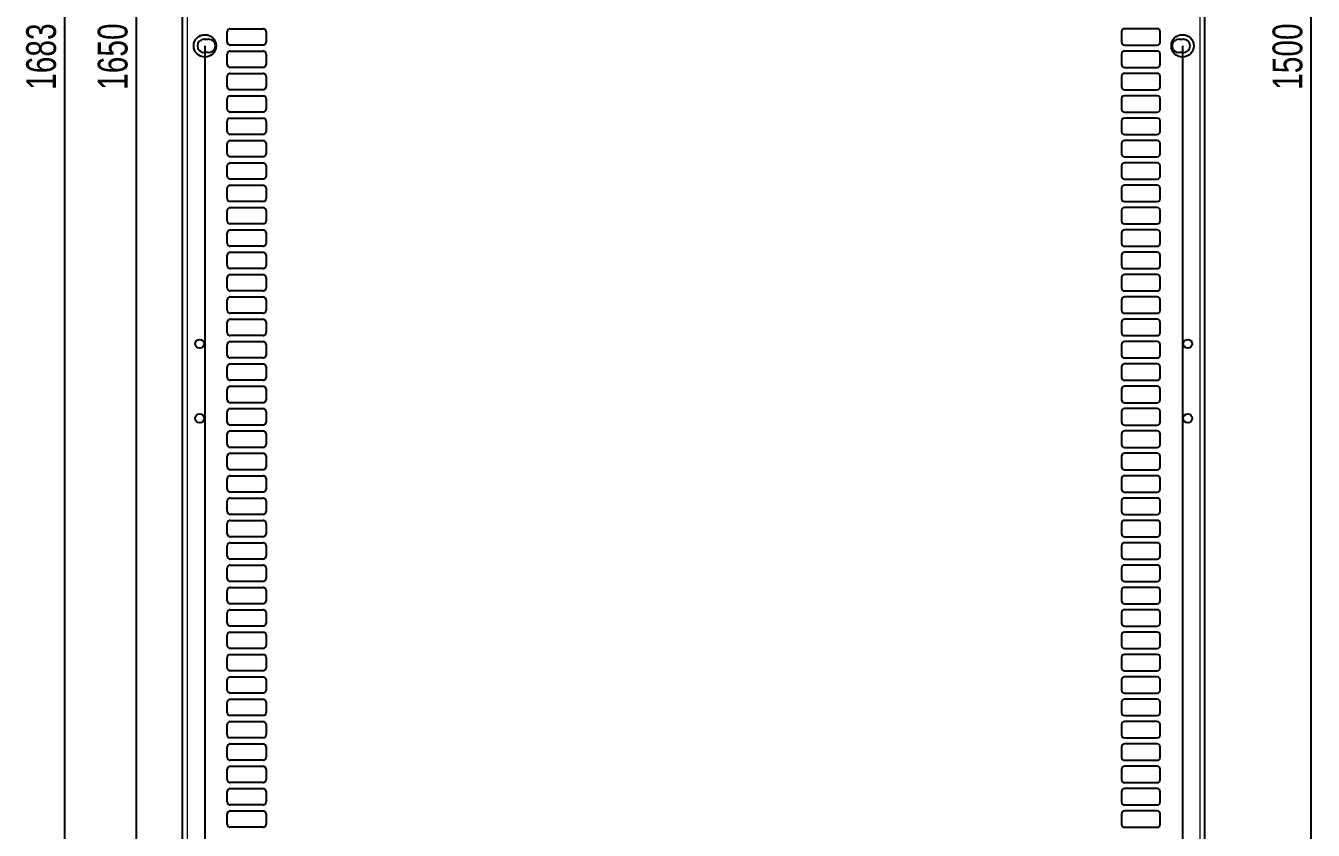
# Model space of a CAD drawing. Header units: millimetres. Extents: x -827 to 1057, y -90 to 1990.
# Drawn here: x -827 to 37, y 445 to 985 of the extents above; entities that cross this region are included whole.
import ezdxf

# ---------------------------------------------------------------- set-up
doc = ezdxf.new("R2010")
doc.units = ezdxf.units.MM
doc.layers.add('FORMAT', color=7, linetype='Continuous')
doc.styles.add('SLDTEXTSTYLE0', font='TXT', dxfattribs={"width": 0.75})
doc.dimstyles.new('SLDDIMSTYLE0', dxfattribs={"dimtxt": 20, "dimasz": 10, "dimexe": 0, "dimexo": 0.0625, "dimgap": 5, "dimtad": 2, "dimdec": 1, "dimrnd": 1e-09, "dimzin": 12, "dimdsep": 46, "dimtxsty": 'SLDTEXTSTYLE0', "dimsah": 1, "dimcen": 0.09, "dimadec": 0, "dimazin": 3, "dimtfac": 1, "dimtofl": 0, "dimtmove": 0, "dimatfit": 3, "dimfxl": 0, "dimfrac": 2, "dimtolj": 1, "dimtzin": 12, "dimarcsym": 0})

# ---------------------------------------------------------------- blocks, each defined once
blk = doc.blocks.new('_D')
at = {"layer": 'FORMAT'}
for p, q in [((-693.56, 1812.98), (-802.2, 1812.98)), ((-801.2, 1812.98), (-801.2, 129.96)), ((-693.56, 129.96), (-802.2, 129.96))]:
    blk.add_line(p, q, dxfattribs=at)
for points in [[(-801.2, 1812.98), (-802.73, 1802.98), (-799.66, 1802.98)], [(-801.2, 129.96), (-799.66, 139.96), (-802.73, 139.96)]]:
    blk.add_solid(points, dxfattribs=at)
at = {"layer": 'FORMAT', "insert": (-826.98, 941.92), "char_height": 20, "attachment_point": 1, "rotation": 90, "style": 'SLDTEXTSTYLE0'}
blk.add_mtext('1683', dxfattribs=at)
blk = doc.blocks.new('_D_2')
at = {"layer": 'FORMAT'}
for p, q in [((-47.54, 1721.47), (36.1, 1721.47)), ((35.1, 1721.47), (35.1, 221.47)), ((-47.54, 221.47), (36.1, 221.47))]:
    blk.add_line(p, q, dxfattribs=at)
for points in [[(35.1, 1721.47), (33.57, 1711.47), (36.64, 1711.47)], [(35.1, 221.47), (36.64, 231.47), (33.57, 231.47)]]:
    blk.add_solid(points, dxfattribs=at)
at = {"layer": 'FORMAT', "insert": (9.32, 941.92), "char_height": 20, "attachment_point": 1, "rotation": 90, "style": 'SLDTEXTSTYLE0'}
blk.add_mtext('1500', dxfattribs=at)
blk = doc.blocks.new('_D_4')
at = {"layer": 'FORMAT'}
for p, q in [((-707.05, 971.46), (-707.05, 71.97)), ((-51.05, 971.46), (-51.05, 71.97)), ((-707.05, 72.97), (-51.05, 72.97))]:
    blk.add_line(p, q, dxfattribs=at)
for points in [[(-707.05, 72.97), (-697.05, 71.43), (-697.05, 74.51)], [(-51.05, 72.97), (-61.05, 74.51), (-61.05, 71.43)]]:
    blk.add_solid(points, dxfattribs=at)
at = {"layer": 'FORMAT', "insert": (-401.21, 98.75), "char_height": 20, "attachment_point": 1, "style": 'SLDTEXTSTYLE0'}
blk.add_mtext('656', dxfattribs=at)
blk = doc.blocks.new('_D_5')
at = {"layer": 'FORMAT'}
for p, q in [((-707.06, 1796.47), (-754.2, 1796.47)), ((-753.2, 1796.47), (-753.2, 146.47)), ((-707.06, 146.47), (-754.2, 146.47))]:
    blk.add_line(p, q, dxfattribs=at)
for points in [[(-753.2, 1796.47), (-754.73, 1786.47), (-751.66, 1786.47)], [(-753.2, 146.47), (-751.66, 156.47), (-754.73, 156.47)]]:
    blk.add_solid(points, dxfattribs=at)
at = {"layer": 'FORMAT', "insert": (-778.98, 941.92), "char_height": 20, "attachment_point": 1, "rotation": 90, "style": 'SLDTEXTSTYLE0'}
blk.add_mtext('1650', dxfattribs=at)

msp = doc.modelspace()

# ---------------------------------------------------------------- linework, layer by layer
at = {"color": 7, "linetype": 'Continuous', "lineweight": 25}
for p, q in [((-722.05, 129.97), (-722.05, 1812.97)), ((-36.05, 129.97), (-36.05, 1812.97)), ((-692.05, 973.97), (-692.05, 980.97)), ((-690.05, 982.97), (-668.05, 982.97)), ((-666.05, 980.97), (-666.05, 973.97)), ((-92.05, 980.97), (-92.05, 973.97)), ((-68.05, 982.97), (-90.05, 982.97)), ((-66.05, 973.97), (-66.05, 980.97)), ((-707.55, 975.97), (-704.55, 975.97)), ((-668.05, 971.97), (-690.05, 971.97)), ((-690.05, 967.97), (-668.05, 967.97)), ((-90.05, 971.97), (-68.05, 971.97)), ((-68.05, 967.97), (-90.05, 967.97)), ((-53.55, 975.97), (-50.55, 975.97)), ((-704.55, 966.97), (-707.55, 966.97)), ((-692.05, 958.97), (-692.05, 965.97)), ((-666.05, 965.97), (-666.05, 958.97)), ((-92.05, 965.97), (-92.05, 958.97)), ((-66.05, 958.97), (-66.05, 965.97)), ((-50.55, 966.97), (-53.55, 966.97)), ((-692.05, 943.97), (-692.05, 950.97)), ((-668.05, 956.97), (-690.05, 956.97)), ((-690.05, 952.97), (-668.05, 952.97)), ((-666.05, 950.97), (-666.05, 943.97)), ((-92.05, 950.97), (-92.05, 943.97)), ((-90.05, 956.97), (-68.05, 956.97)), ((-68.05, 952.97), (-90.05, 952.97)), ((-66.05, 943.97), (-66.05, 950.97)), ((-668.05, 941.97), (-690.05, 941.97)), ((-90.05, 941.97), (-68.05, 941.97)), ((-692.05, 928.97), (-692.05, 935.97)), ((-690.05, 937.97), (-668.05, 937.97)), ((-666.05, 935.97), (-666.05, 928.97)), ((-92.05, 935.97), (-92.05, 928.97)), ((-68.05, 937.97), (-90.05, 937.97)), ((-66.05, 928.97), (-66.05, 935.97)), ((-668.05, 926.97), (-690.05, 926.97)), ((-90.05, 926.97), (-68.05, 926.97)), ((-692.05, 913.97), (-692.05, 920.97)), ((-690.05, 922.97), (-668.05, 922.97)), ((-666.05, 920.97), (-666.05, 913.97)), ((-92.05, 920.97), (-92.05, 913.97)), ((-68.05, 922.97), (-90.05, 922.97)), ((-66.05, 913.97), (-66.05, 920.97)), ((-668.05, 911.97), (-690.05, 911.97)), ((-690.05, 907.97), (-668.05, 907.97)), ((-90.05, 911.97), (-68.05, 911.97)), ((-68.05, 907.97), (-90.05, 907.97)), ((-692.05, 898.97), (-692.05, 905.97)), ((-666.05, 905.97), (-666.05, 898.97)), ((-92.05, 905.97), (-92.05, 898.97)), ((-66.05, 898.97), (-66.05, 905.97)), ((-692.05, 883.97), (-692.05, 890.97)), ((-668.05, 896.97), (-690.05, 896.97)), ((-690.05, 892.97), (-668.05, 892.97)), ((-666.05, 890.97), (-666.05, 883.97)), ((-92.05, 890.97), (-92.05, 883.97)), ((-90.05, 896.97), (-68.05, 896.97)), ((-68.05, 892.97), (-90.05, 892.97)), ((-66.05, 883.97), (-66.05, 890.97)), ((-668.05, 881.97), (-690.05, 881.97)), ((-90.05, 881.97), (-68.05, 881.97)), ((-692.05, 868.97), (-692.05, 875.97)), ((-690.05, 877.97), (-668.05, 877.97)), ((-666.05, 875.97), (-666.05, 868.97)), ((-92.05, 875.97), (-92.05, 868.97)), ((-68.05, 877.97), (-90.05, 877.97)), ((-66.05, 868.97), (-66.05, 875.97)), ((-668.05, 866.97), (-690.05, 866.97)), ((-90.05, 866.97), (-68.05, 866.97)), ((-692.05, 853.97), (-692.05, 860.97)), ((-690.05, 862.97), (-668.05, 862.97)), ((-666.05, 860.97), (-666.05, 853.97)), ((-92.05, 860.97), (-92.05, 853.97)), ((-68.05, 862.97), (-90.05, 862.97)), ((-66.05, 853.97), (-66.05, 860.97)), ((-668.05, 851.97), (-690.05, 851.97)), ((-690.05, 847.97), (-668.05, 847.97)), ((-90.05, 851.97), (-68.05, 851.97)), ((-68.05, 847.97), (-90.05, 847.97)), ((-692.05, 838.97), (-692.05, 845.97)), ((-666.05, 845.97), (-666.05, 838.97)), ((-92.05, 845.97), (-92.05, 838.97)), ((-66.05, 838.97), (-66.05, 845.97)), ((-692.05, 823.97), (-692.05, 830.97)), ((-668.05, 836.97), (-690.05, 836.97)), ((-690.05, 832.97), (-668.05, 832.97)), ((-666.05, 830.97), (-666.05, 823.97)), ((-92.05, 830.97), (-92.05, 823.97)), ((-90.05, 836.97), (-68.05, 836.97)), ((-68.05, 832.97), (-90.05, 832.97)), ((-66.05, 823.97), (-66.05, 830.97)), ((-668.05, 821.97), (-690.05, 821.97)), ((-90.05, 821.97), (-68.05, 821.97)), ((-692.05, 808.97), (-692.05, 815.97)), ((-690.05, 817.97), (-668.05, 817.97)), ((-666.05, 815.97), (-666.05, 808.97)), ((-92.05, 815.97), (-92.05, 808.97)), ((-68.05, 817.97), (-90.05, 817.97)), ((-66.05, 808.97), (-66.05, 815.97)), ((-668.05, 806.97), (-690.05, 806.97)), ((-90.05, 806.97), (-68.05, 806.97)), ((-692.05, 793.97), (-692.05, 800.97)), ((-690.05, 802.97), (-668.05, 802.97)), ((-666.05, 800.97), (-666.05, 793.97)), ((-92.05, 800.97), (-92.05, 793.97)), ((-68.05, 802.97), (-90.05, 802.97)), ((-66.05, 793.97), (-66.05, 800.97)), ((-668.05, 791.97), (-690.05, 791.97)), ((-690.05, 787.97), (-668.05, 787.97)), ((-90.05, 791.97), (-68.05, 791.97)), ((-68.05, 787.97), (-90.05, 787.97)), ((-692.05, 778.97), (-692.05, 785.97)), ((-666.05, 785.97), (-666.05, 778.97)), ((-92.05, 785.97), (-92.05, 778.97)), ((-66.05, 778.97), (-66.05, 785.97)), ((-692.05, 763.97), (-692.05, 770.97)), ((-668.05, 776.97), (-690.05, 776.97)), ((-690.05, 772.97), (-668.05, 772.97)), ((-666.05, 770.97), (-666.05, 763.97)), ((-92.05, 770.97), (-92.05, 763.97)), ((-90.05, 776.97), (-68.05, 776.97)), ((-68.05, 772.97), (-90.05, 772.97)), ((-66.05, 763.97), (-66.05, 770.97)), ((-668.05, 761.97), (-690.05, 761.97)), ((-90.05, 761.97), (-68.05, 761.97)), ((-692.05, 748.97), (-692.05, 755.97)), ((-690.05, 757.97), (-668.05, 757.97)), ((-666.05, 755.97), (-666.05, 748.97)), ((-92.05, 755.97), (-92.05, 748.97)), ((-68.05, 757.97), (-90.05, 757.97)), ((-66.05, 748.97), (-66.05, 755.97)), ((-668.05, 746.97), (-690.05, 746.97)), ((-690.05, 742.97), (-668.05, 742.97)), ((-90.05, 746.97), (-68.05, 746.97)), ((-68.05, 742.97), (-90.05, 742.97)), ((-692.05, 733.97), (-692.05, 740.97)), ((-666.05, 740.97), (-666.05, 733.97)), ((-92.05, 740.97), (-92.05, 733.97)), ((-66.05, 733.97), (-66.05, 740.97)), ((-692.05, 718.97), (-692.05, 725.97)), ((-668.05, 731.97), (-690.05, 731.97)), ((-690.05, 727.97), (-668.05, 727.97)), ((-666.05, 725.97), (-666.05, 718.97)), ((-92.05, 725.97), (-92.05, 718.97)), ((-90.05, 731.97), (-68.05, 731.97)), ((-68.05, 727.97), (-90.05, 727.97)), ((-66.05, 718.97), (-66.05, 725.97)), ((-692.05, 703.97), (-692.05, 710.97)), ((-668.05, 716.97), (-690.05, 716.97)), ((-690.05, 712.97), (-668.05, 712.97)), ((-666.05, 710.97), (-666.05, 703.97)), ((-92.05, 710.97), (-92.05, 703.97)), ((-90.05, 716.97), (-68.05, 716.97)), ((-68.05, 712.97), (-90.05, 712.97)), ((-66.05, 703.97), (-66.05, 710.97)), ((-668.05, 701.97), (-690.05, 701.97)), ((-90.05, 701.97), (-68.05, 701.97)), ((-692.05, 688.97), (-692.05, 695.97)), ((-690.05, 697.97), (-668.05, 697.97)), ((-666.05, 695.97), (-666.05, 688.97)), ((-92.05, 695.97), (-92.05, 688.97)), ((-68.05, 697.97), (-90.05, 697.97)), ((-66.05, 688.97), (-66.05, 695.97)), ((-668.05, 686.97), (-690.05, 686.97)), ((-690.05, 682.97), (-668.05, 682.97)), ((-90.05, 686.97), (-68.05, 686.97)), ((-68.05, 682.97), (-90.05, 682.97)), ((-692.05, 673.97), (-692.05, 680.97)), ((-666.05, 680.97), (-666.05, 673.97)), ((-92.05, 680.97), (-92.05, 673.97)), ((-66.05, 673.97), (-66.05, 680.97)), ((-692.05, 658.97), (-692.05, 665.97)), ((-668.05, 671.97), (-690.05, 671.97)), ((-690.05, 667.97), (-668.05, 667.97)), ((-666.05, 665.97), (-666.05, 658.97)), ((-92.05, 665.97), (-92.05, 658.97)), ((-90.05, 671.97), (-68.05, 671.97)), ((-68.05, 667.97), (-90.05, 667.97)), ((-66.05, 658.97), (-66.05, 665.97)), ((-668.05, 656.97), (-690.05, 656.97)), ((-90.05, 656.97), (-68.05, 656.97)), ((-692.05, 643.97), (-692.05, 650.97)), ((-690.05, 652.97), (-668.05, 652.97)), ((-666.05, 650.97), (-666.05, 643.97)), ((-92.05, 650.97), (-92.05, 643.97)), ((-68.05, 652.97), (-90.05, 652.97)), ((-66.05, 643.97), (-66.05, 650.97)), ((-668.05, 641.97), (-690.05, 641.97)), ((-90.05, 641.97), (-68.05, 641.97)), ((-692.05, 628.97), (-692.05, 635.97)), ((-690.05, 637.97), (-668.05, 637.97)), ((-666.05, 635.97), (-666.05, 628.97)), ((-92.05, 635.97), (-92.05, 628.97)), ((-68.05, 637.97), (-90.05, 637.97)), ((-66.05, 628.97), (-66.05, 635.97)), ((-668.05, 626.97), (-690.05, 626.97)), ((-690.05, 622.97), (-668.05, 622.97)), ((-90.05, 626.97), (-68.05, 626.97)), ((-68.05, 622.97), (-90.05, 622.97)), ((-692.05, 613.97), (-692.05, 620.97)), ((-666.05, 620.97), (-666.05, 613.97)), ((-92.05, 620.97), (-92.05, 613.97)), ((-66.05, 613.97), (-66.05, 620.97)), ((-692.05, 598.97), (-692.05, 605.97)), ((-668.05, 611.97), (-690.05, 611.97)), ((-690.05, 607.97), (-668.05, 607.97)), ((-666.05, 605.97), (-666.05, 598.97)), ((-92.05, 605.97), (-92.05, 598.97)), ((-90.05, 611.97), (-68.05, 611.97)), ((-68.05, 607.97), (-90.05, 607.97)), ((-66.05, 598.97), (-66.05, 605.97)), ((-668.05, 596.97), (-690.05, 596.97)), ((-90.05, 596.97), (-68.05, 596.97)), ((-692.05, 583.97), (-692.05, 590.97)), ((-690.05, 592.97), (-668.05, 592.97)), ((-666.05, 590.97), (-666.05, 583.97)), ((-92.05, 590.97), (-92.05, 583.97)), ((-68.05, 592.97), (-90.05, 592.97)), ((-66.05, 583.97), (-66.05, 590.97)), ((-668.05, 581.97), (-690.05, 581.97)), ((-90.05, 581.97), (-68.05, 581.97)), ((-692.05, 568.97), (-692.05, 575.97)), ((-690.05, 577.97), (-668.05, 577.97)), ((-666.05, 575.97), (-666.05, 568.97)), ((-92.05, 575.97), (-92.05, 568.97)), ((-68.05, 577.97), (-90.05, 577.97)), ((-66.05, 568.97), (-66.05, 575.97)), ((-668.05, 566.97), (-690.05, 566.97)), ((-690.05, 562.97), (-668.05, 562.97)), ((-90.05, 566.97), (-68.05, 566.97)), ((-68.05, 562.97), (-90.05, 562.97)), ((-692.05, 553.97), (-692.05, 560.97)), ((-666.05, 560.97), (-666.05, 553.97)), ((-92.05, 560.97), (-92.05, 553.97)), ((-66.05, 553.97), (-66.05, 560.97)), ((-692.05, 538.97), (-692.05, 545.97)), ((-668.05, 551.97), (-690.05, 551.97)), ((-690.05, 547.97), (-668.05, 547.97)), ((-666.05, 545.97), (-666.05, 538.97)), ((-92.05, 545.97), (-92.05, 538.97)), ((-90.05, 551.97), (-68.05, 551.97)), ((-68.05, 547.97), (-90.05, 547.97)), ((-66.05, 538.97), (-66.05, 545.97)), ((-668.05, 536.97), (-690.05, 536.97)), ((-90.05, 536.97), (-68.05, 536.97)), ((-692.05, 523.97), (-692.05, 530.97)), ((-690.05, 532.97), (-668.05, 532.97)), ((-666.05, 530.97), (-666.05, 523.97)), ((-92.05, 530.97), (-92.05, 523.97)), ((-68.05, 532.97), (-90.05, 532.97)), ((-66.05, 523.97), (-66.05, 530.97)), ((-668.05, 521.97), (-690.05, 521.97)), ((-90.05, 521.97), (-68.05, 521.97)), ((-692.05, 508.97), (-692.05, 515.97)), ((-690.05, 517.97), (-668.05, 517.97)), ((-666.05, 515.97), (-666.05, 508.97)), ((-92.05, 515.97), (-92.05, 508.97)), ((-68.05, 517.97), (-90.05, 517.97)), ((-66.05, 508.97), (-66.05, 515.97)), ((-668.05, 506.97), (-690.05, 506.97)), ((-690.05, 502.97), (-668.05, 502.97)), ((-90.05, 506.97), (-68.05, 506.97)), ((-68.05, 502.97), (-90.05, 502.97)), ((-692.05, 493.97), (-692.05, 500.97)), ((-666.05, 500.97), (-666.05, 493.97)), ((-92.05, 500.97), (-92.05, 493.97)), ((-66.05, 493.97), (-66.05, 500.97)), ((-692.05, 478.97), (-692.05, 485.97)), ((-668.05, 491.97), (-690.05, 491.97)), ((-690.05, 487.97), (-668.05, 487.97)), ((-666.05, 485.97), (-666.05, 478.97)), ((-92.05, 485.97), (-92.05, 478.97)), ((-90.05, 491.97), (-68.05, 491.97)), ((-68.05, 487.97), (-90.05, 487.97)), ((-66.05, 478.97), (-66.05, 485.97)), ((-668.05, 476.97), (-690.05, 476.97)), ((-90.05, 476.97), (-68.05, 476.97)), ((-692.05, 463.97), (-692.05, 470.97)), ((-690.05, 472.97), (-668.05, 472.97)), ((-666.05, 470.97), (-666.05, 463.97)), ((-92.05, 470.97), (-92.05, 463.97)), ((-68.05, 472.97), (-90.05, 472.97)), ((-66.05, 463.97), (-66.05, 470.97)), ((-668.05, 461.97), (-690.05, 461.97)), ((-690.05, 457.97), (-668.05, 457.97)), ((-90.05, 461.97), (-68.05, 461.97)), ((-68.05, 457.97), (-90.05, 457.97)), ((-692.05, 448.97), (-692.05, 455.97)), ((-666.05, 455.97), (-666.05, 448.97)), ((-92.05, 455.97), (-92.05, 448.97)), ((-66.05, 448.97), (-66.05, 455.97)), ((-668.05, 446.97), (-690.05, 446.97)), ((-90.05, 446.97), (-68.05, 446.97))]:
    msp.add_line(p, q, dxfattribs=at)
at = {"color": 8, "linetype": 'Continuous', "lineweight": 18}
for p, q in [((-718.95, 1812.97), (-718.95, 129.97)), ((-39.15, 129.97), (-39.15, 1812.97))]:
    msp.add_line(p, q, dxfattribs=at)
at = {"color": 7, "linetype": 'Continuous', "lineweight": 25}
for centre, radius in [((-707.05, 971.47), 7.5), ((-51.05, 971.47), 7.5), ((-710.55, 771.47), 3), ((-47.55, 771.47), 3), ((-710.55, 721.47), 3), ((-47.55, 721.47), 3)]:
    msp.add_circle(centre, radius, dxfattribs=at)
for centre, radius, start, end in [((-690.05, 980.97), 2, 90, 180), ((-668.05, 980.97), 2, 0, 90), ((-90.05, 980.97), 2, 90, 180), ((-68.05, 980.97), 2, 0, 90), ((-707.55, 971.47), 4.5, 90, 270), ((-704.55, 971.47), 4.5, 270, 90), ((-690.05, 973.97), 2, 180, 270), ((-690.05, 965.97), 2, 90, 180), ((-668.05, 973.97), 2, 270, 0), ((-668.05, 965.97), 2, 0, 90), ((-90.05, 973.97), 2, 180, 270), ((-90.05, 965.97), 2, 90, 180), ((-68.05, 973.97), 2, 270, 0), ((-68.05, 965.97), 2, 0, 90), ((-53.55, 971.47), 4.5, 90, 270), ((-50.55, 971.47), 4.5, 270, 90), ((-690.05, 958.97), 2, 180, 270), ((-668.05, 958.97), 2, 270, 0), ((-90.05, 958.97), 2, 180, 270), ((-68.05, 958.97), 2, 270, 0), ((-690.05, 950.97), 2, 90, 180), ((-668.05, 950.97), 2, 0, 90), ((-90.05, 950.97), 2, 90, 180), ((-68.05, 950.97), 2, 0, 90), ((-690.05, 943.97), 2, 180, 270), ((-668.05, 943.97), 2, 270, 0), ((-90.05, 943.97), 2, 180, 270), ((-68.05, 943.97), 2, 270, 0), ((-690.05, 935.97), 2, 90, 180), ((-668.05, 935.97), 2, 0, 90), ((-90.05, 935.97), 2, 90, 180), ((-68.05, 935.97), 2, 0, 90), ((-690.05, 928.97), 2, 180, 270), ((-668.05, 928.97), 2, 270, 0), ((-90.05, 928.97), 2, 180, 270), ((-68.05, 928.97), 2, 270, 0), ((-690.05, 920.97), 2, 90, 180), ((-668.05, 920.97), 2, 0, 90), ((-90.05, 920.97), 2, 90, 180), ((-68.05, 920.97), 2, 0, 90), ((-690.05, 913.97), 2, 180, 270), ((-690.05, 905.97), 2, 90, 180), ((-668.05, 913.97), 2, 270, 0), ((-668.05, 905.97), 2, 0, 90), ((-90.05, 913.97), 2, 180, 270), ((-90.05, 905.97), 2, 90, 180), ((-68.05, 913.97), 2, 270, 0), ((-68.05, 905.97), 2, 0, 90), ((-690.05, 898.97), 2, 180, 270), ((-668.05, 898.97), 2, 270, 0), ((-90.05, 898.97), 2, 180, 270), ((-68.05, 898.97), 2, 270, 0), ((-690.05, 890.97), 2, 90, 180), ((-668.05, 890.97), 2, 0, 90), ((-90.05, 890.97), 2, 90, 180), ((-68.05, 890.97), 2, 0, 90), ((-690.05, 883.97), 2, 180, 270), ((-668.05, 883.97), 2, 270, 0), ((-90.05, 883.97), 2, 180, 270), ((-68.05, 883.97), 2, 270, 0), ((-690.05, 875.97), 2, 90, 180), ((-668.05, 875.97), 2, 0, 90), ((-90.05, 875.97), 2, 90, 180), ((-68.05, 875.97), 2, 0, 90), ((-690.05, 868.97), 2, 180, 270), ((-668.05, 868.97), 2, 270, 0), ((-90.05, 868.97), 2, 180, 270), ((-68.05, 868.97), 2, 270, 0), ((-690.05, 860.97), 2, 90, 180), ((-668.05, 860.97), 2, 0, 90), ((-90.05, 860.97), 2, 90, 180), ((-68.05, 860.97), 2, 0, 90), ((-690.05, 853.97), 2, 180, 270), ((-690.05, 845.97), 2, 90, 180), ((-668.05, 853.97), 2, 270, 0), ((-668.05, 845.97), 2, 0, 90), ((-90.05, 853.97), 2, 180, 270), ((-90.05, 845.97), 2, 90, 180), ((-68.05, 853.97), 2, 270, 0), ((-68.05, 845.97), 2, 0, 90), ((-690.05, 838.97), 2, 180, 270), ((-668.05, 838.97), 2, 270, 0), ((-90.05, 838.97), 2, 180, 270), ((-68.05, 838.97), 2, 270, 0), ((-690.05, 830.97), 2, 90, 180), ((-668.05, 830.97), 2, 0, 90), ((-90.05, 830.97), 2, 90, 180), ((-68.05, 830.97), 2, 0, 90), ((-690.05, 823.97), 2, 180, 270), ((-668.05, 823.97), 2, 270, 0), ((-90.05, 823.97), 2, 180, 270), ((-68.05, 823.97), 2, 270, 0), ((-690.05, 815.97), 2, 90, 180), ((-668.05, 815.97), 2, 0, 90), ((-90.05, 815.97), 2, 90, 180), ((-68.05, 815.97), 2, 0, 90), ((-690.05, 808.97), 2, 180, 270), ((-668.05, 808.97), 2, 270, 0), ((-90.05, 808.97), 2, 180, 270), ((-68.05, 808.97), 2, 270, 0), ((-690.05, 800.97), 2, 90, 180), ((-668.05, 800.97), 2, 0, 90), ((-90.05, 800.97), 2, 90, 180), ((-68.05, 800.97), 2, 0, 90), ((-690.05, 793.97), 2, 180, 270), ((-690.05, 785.97), 2, 90, 180), ((-668.05, 793.97), 2, 270, 0), ((-668.05, 785.97), 2, 0, 90), ((-90.05, 793.97), 2, 180, 270), ((-90.05, 785.97), 2, 90, 180), ((-68.05, 793.97), 2, 270, 0), ((-68.05, 785.97), 2, 0, 90), ((-690.05, 778.97), 2, 180, 270), ((-668.05, 778.97), 2, 270, 0), ((-90.05, 778.97), 2, 180, 270), ((-68.05, 778.97), 2, 270, 0), ((-690.05, 770.97), 2, 90, 180), ((-668.05, 770.97), 2, 0, 90), ((-90.05, 770.97), 2, 90, 180), ((-68.05, 770.97), 2, 0, 90), ((-690.05, 763.97), 2, 180, 270), ((-668.05, 763.97), 2, 270, 0), ((-90.05, 763.97), 2, 180, 270), ((-68.05, 763.97), 2, 270, 0), ((-690.05, 755.97), 2, 90, 180), ((-668.05, 755.97), 2, 0, 90), ((-90.05, 755.97), 2, 90, 180), ((-68.05, 755.97), 2, 0, 90), ((-690.05, 748.97), 2, 180, 270), ((-690.05, 740.97), 2, 90, 180), ((-668.05, 748.97), 2, 270, 0), ((-668.05, 740.97), 2, 0, 90), ((-90.05, 748.97), 2, 180, 270), ((-90.05, 740.97), 2, 90, 180), ((-68.05, 748.97), 2, 270, 0), ((-68.05, 740.97), 2, 0, 90), ((-690.05, 733.97), 2, 180, 270), ((-690.05, 725.97), 2, 90, 180), ((-668.05, 733.97), 2, 270, 0), ((-668.05, 725.97), 2, 0, 90), ((-90.05, 733.97), 2, 180, 270), ((-90.05, 725.97), 2, 90, 180), ((-68.05, 733.97), 2, 270, 0), ((-68.05, 725.97), 2, 0, 90), ((-690.05, 718.97), 2, 180, 270), ((-668.05, 718.97), 2, 270, 0), ((-90.05, 718.97), 2, 180, 270), ((-68.05, 718.97), 2, 270, 0), ((-690.05, 710.97), 2, 90, 180), ((-668.05, 710.97), 2, 0, 90), ((-90.05, 710.97), 2, 90, 180), ((-68.05, 710.97), 2, 0, 90), ((-690.05, 703.97), 2, 180, 270), ((-668.05, 703.97), 2, 270, 0), ((-90.05, 703.97), 2, 180, 270), ((-68.05, 703.97), 2, 270, 0), ((-690.05, 695.97), 2, 90, 180), ((-668.05, 695.97), 2, 0, 90), ((-90.05, 695.97), 2, 90, 180), ((-68.05, 695.97), 2, 0, 90), ((-690.05, 688.97), 2, 180, 270), ((-690.05, 680.97), 2, 90, 180), ((-668.05, 688.97), 2, 270, 0), ((-668.05, 680.97), 2, 0, 90), ((-90.05, 688.97), 2, 180, 270), ((-90.05, 680.97), 2, 90, 180), ((-68.05, 688.97), 2, 270, 0), ((-68.05, 680.97), 2, 0, 90), ((-690.05, 673.97), 2, 180, 270), ((-668.05, 673.97), 2, 270, 0), ((-90.05, 673.97), 2, 180, 270), ((-68.05, 673.97), 2, 270, 0), ((-690.05, 665.97), 2, 90, 180), ((-668.05, 665.97), 2, 0, 90), ((-90.05, 665.97), 2, 90, 180), ((-68.05, 665.97), 2, 0, 90), ((-690.05, 658.97), 2, 180, 270), ((-668.05, 658.97), 2, 270, 0), ((-90.05, 658.97), 2, 180, 270), ((-68.05, 658.97), 2, 270, 0), ((-690.05, 650.97), 2, 90, 180), ((-668.05, 650.97), 2, 0, 90), ((-90.05, 650.97), 2, 90, 180), ((-68.05, 650.97), 2, 0, 90), ((-690.05, 643.97), 2, 180, 270), ((-668.05, 643.97), 2, 270, 0), ((-90.05, 643.97), 2, 180, 270), ((-68.05, 643.97), 2, 270, 0), ((-690.05, 635.97), 2, 90, 180), ((-668.05, 635.97), 2, 0, 90), ((-90.05, 635.97), 2, 90, 180), ((-68.05, 635.97), 2, 0, 90), ((-690.05, 628.97), 2, 180, 270), ((-690.05, 620.97), 2, 90, 180), ((-668.05, 628.97), 2, 270, 0), ((-668.05, 620.97), 2, 0, 90), ((-90.05, 628.97), 2, 180, 270), ((-90.05, 620.97), 2, 90, 180), ((-68.05, 628.97), 2, 270, 0), ((-68.05, 620.97), 2, 0, 90), ((-690.05, 613.97), 2, 180, 270), ((-668.05, 613.97), 2, 270, 0), ((-90.05, 613.97), 2, 180, 270), ((-68.05, 613.97), 2, 270, 0), ((-690.05, 605.97), 2, 90, 180), ((-668.05, 605.97), 2, 0, 90), ((-90.05, 605.97), 2, 90, 180), ((-68.05, 605.97), 2, 0, 90), ((-690.05, 598.97), 2, 180, 270), ((-668.05, 598.97), 2, 270, 0), ((-90.05, 598.97), 2, 180, 270), ((-68.05, 598.97), 2, 270, 0), ((-690.05, 590.97), 2, 90, 180), ((-668.05, 590.97), 2, 0, 90), ((-90.05, 590.97), 2, 90, 180), ((-68.05, 590.97), 2, 0, 90), ((-690.05, 583.97), 2, 180, 270), ((-668.05, 583.97), 2, 270, 0), ((-90.05, 583.97), 2, 180, 270), ((-68.05, 583.97), 2, 270, 0), ((-690.05, 575.97), 2, 90, 180), ((-668.05, 575.97), 2, 0, 90), ((-90.05, 575.97), 2, 90, 180), ((-68.05, 575.97), 2, 0, 90), ((-690.05, 568.97), 2, 180, 270), ((-690.05, 560.97), 2, 90, 180), ((-668.05, 568.97), 2, 270, 0), ((-668.05, 560.97), 2, 0, 90), ((-90.05, 568.97), 2, 180, 270), ((-90.05, 560.97), 2, 90, 180), ((-68.05, 568.97), 2, 270, 0), ((-68.05, 560.97), 2, 0, 90), ((-690.05, 553.97), 2, 180, 270), ((-668.05, 553.97), 2, 270, 0), ((-90.05, 553.97), 2, 180, 270), ((-68.05, 553.97), 2, 270, 0), ((-690.05, 545.97), 2, 90, 180), ((-668.05, 545.97), 2, 0, 90), ((-90.05, 545.97), 2, 90, 180), ((-68.05, 545.97), 2, 0, 90), ((-690.05, 538.97), 2, 180, 270), ((-668.05, 538.97), 2, 270, 0), ((-90.05, 538.97), 2, 180, 270), ((-68.05, 538.97), 2, 270, 0), ((-690.05, 530.97), 2, 90, 180), ((-668.05, 530.97), 2, 0, 90), ((-90.05, 530.97), 2, 90, 180), ((-68.05, 530.97), 2, 0, 90), ((-690.05, 523.97), 2, 180, 270), ((-668.05, 523.97), 2, 270, 0), ((-90.05, 523.97), 2, 180, 270), ((-68.05, 523.97), 2, 270, 0), ((-690.05, 515.97), 2, 90, 180), ((-668.05, 515.97), 2, 0, 90), ((-90.05, 515.97), 2, 90, 180), ((-68.05, 515.97), 2, 0, 90), ((-690.05, 508.97), 2, 180, 270), ((-690.05, 500.97), 2, 90, 180), ((-668.05, 508.97), 2, 270, 0), ((-668.05, 500.97), 2, 0, 90), ((-90.05, 508.97), 2, 180, 270), ((-90.05, 500.97), 2, 90, 180), ((-68.05, 508.97), 2, 270, 0), ((-68.05, 500.97), 2, 0, 90), ((-690.05, 493.97), 2, 180, 270), ((-668.05, 493.97), 2, 270, 0), ((-90.05, 493.97), 2, 180, 270), ((-68.05, 493.97), 2, 270, 0), ((-690.05, 485.97), 2, 90, 180), ((-668.05, 485.97), 2, 0, 90), ((-90.05, 485.97), 2, 90, 180), ((-68.05, 485.97), 2, 0, 90), ((-690.05, 478.97), 2, 180, 270), ((-668.05, 478.97), 2, 270, 0), ((-90.05, 478.97), 2, 180, 270), ((-68.05, 478.97), 2, 270, 0), ((-690.05, 470.97), 2, 90, 180), ((-668.05, 470.97), 2, 0, 90), ((-90.05, 470.97), 2, 90, 180), ((-68.05, 470.97), 2, 0, 90), ((-690.05, 463.97), 2, 180, 270), ((-690.05, 455.97), 2, 90, 180), ((-668.05, 463.97), 2, 270, 0), ((-668.05, 455.97), 2, 0, 90), ((-90.05, 463.97), 2, 180, 270), ((-90.05, 455.97), 2, 90, 180), ((-68.05, 463.97), 2, 270, 0), ((-68.05, 455.97), 2, 0, 90), ((-690.05, 448.97), 2, 180, 270), ((-668.05, 448.97), 2, 270, 0), ((-90.05, 448.97), 2, 180, 270), ((-68.05, 448.97), 2, 270, 0)]:
    msp.add_arc(centre, radius, start, end, dxfattribs=at)

# ---------------------------------------------------------------- dimensions: what is measured, and where the dimension line sits
at = {"layer": 'FORMAT'}
for base, p1, p2, angle, picture, middle in [((-801.2, 129.96), (-693.55, 1812.98), (-693.55, 129.96), 90, '_D', (-801.2, 971.47)), ((-753.2, 146.47), (-707.05, 1796.47), (-707.05, 146.47), 90, '_D_5', (-753.2, 971.47)), ((35.1, 221.47), (-47.55, 1721.47), (-47.55, 221.47), 90, '_D_2', (35.1, 971.47)), ((-51.05, 72.97), (-707.05, 971.47), (-51.05, 971.47), 0, '_D_4', (-379.05, 72.97))]:
    dim = msp.add_linear_dim(base=base, p1=p1, p2=p2, angle=angle, dimstyle='SLDDIMSTYLE0', dxfattribs=at)
    dim.commit()
    dim.dimension.update_dxf_attribs({"geometry": picture, "text_midpoint": middle, "dimtype": 160})

doc.saveas('drawing.dxf')
